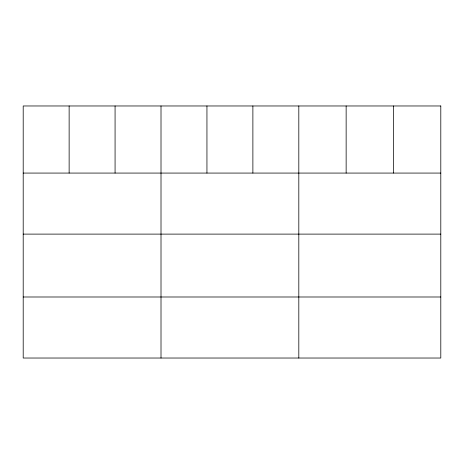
<?xml version="1.0" encoding="UTF-8"?>
<svg xmlns="http://www.w3.org/2000/svg" width="464" height="464" viewBox="0 0 464 464"><rect width="100%" height="100%" fill="white"/><g stroke="black" fill="none" stroke-linecap="round" stroke-linejoin="round"><path stroke-width="0.7" d="M23.2 173.072L440.8 173.072M23.2 234.111L440.8 234.111M23.2 296.995L440.8 296.995M393.472 105.972L393.472 173.072M346.144 105.972L346.144 173.072M298.816 105.972L298.816 358.028M252.88 105.972L252.88 173.072M206.944 105.972L206.944 173.072M161.008 105.972L161.008 358.028M115.072 105.972L115.072 173.072M69.136 105.972L69.136 173.072M440.8 105.972L23.2 105.972L23.2 358.028L440.8 358.028L440.8 105.972"/></g></svg>
